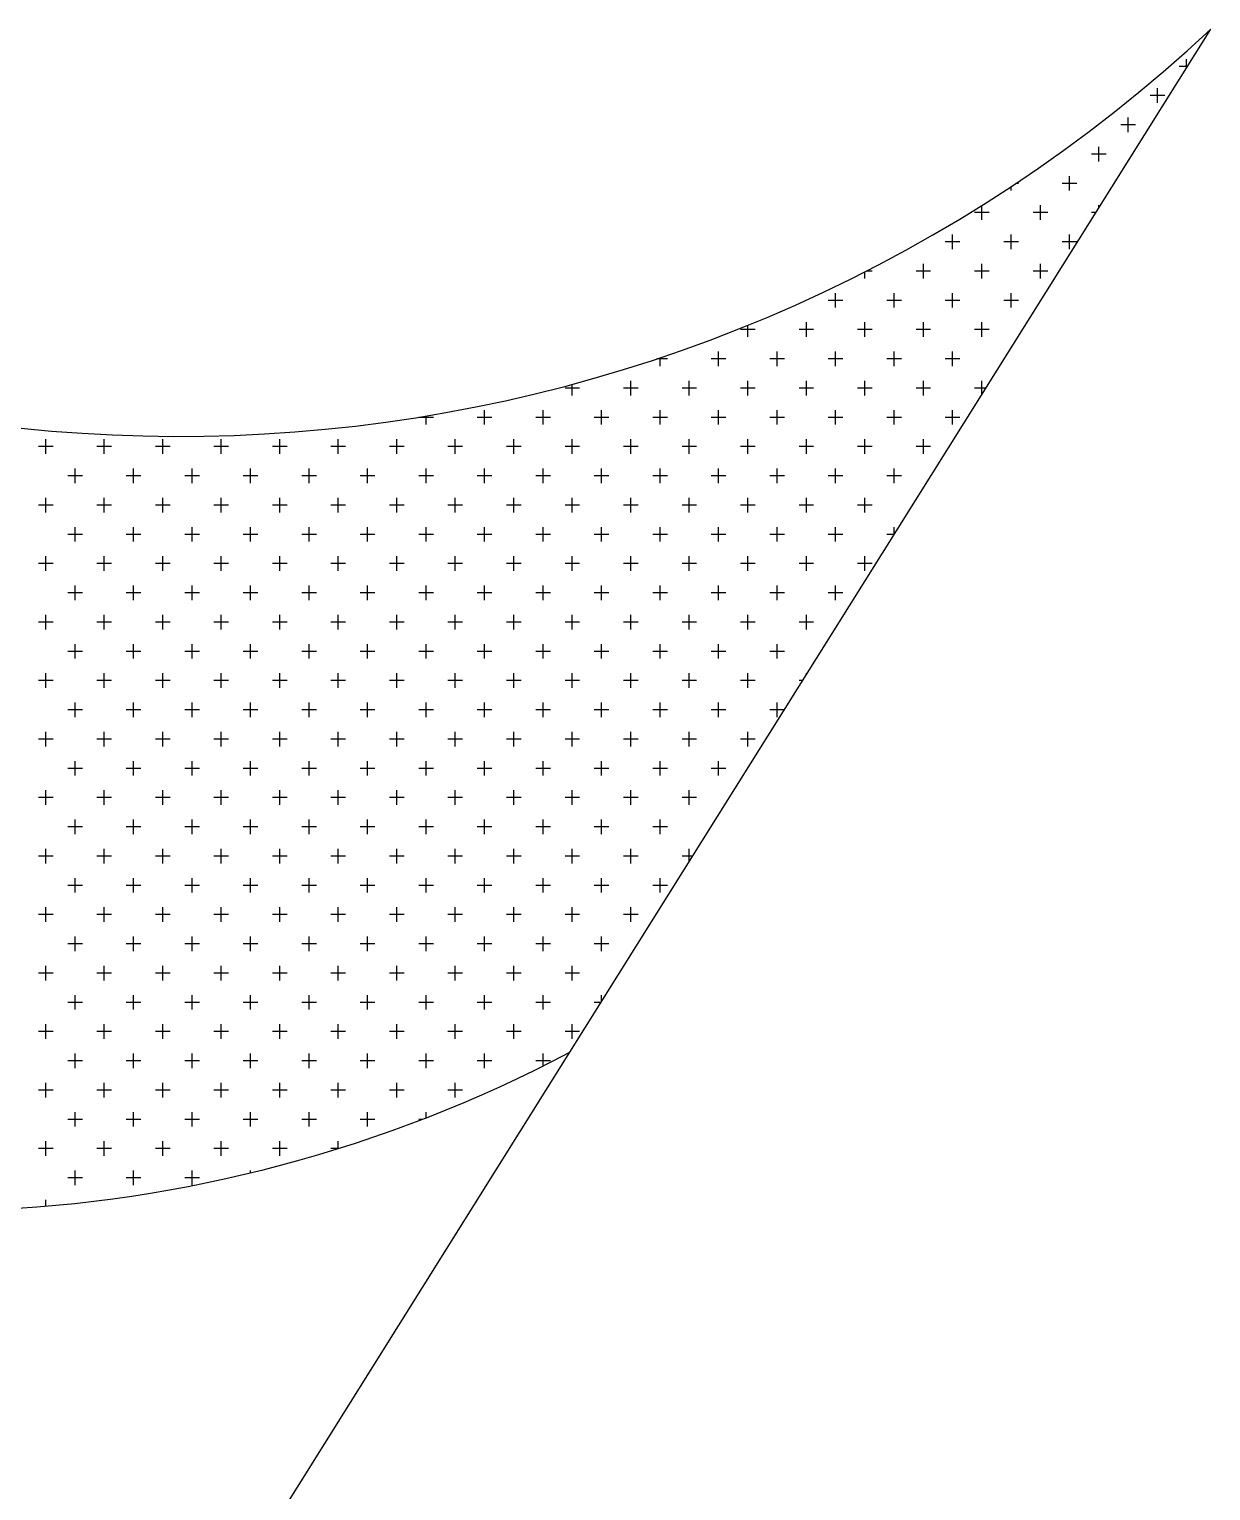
# Model space of a CAD drawing. Header units: millimetres. Extents: x 15433 to 243506, y 235846 to 321695.
# Drawn here: x 135572 to 137592, y 242737 to 245235 of the extents above; entities that cross this region are included whole.
import ezdxf

# ---------------------------------------------------------------- set-up
doc = ezdxf.new("R2010")
doc.units = ezdxf.units.MM

# ---------------------------------------------------------------- blocks, each defined once
blk = doc.blocks.new('A$C5C8F31CE')
for p, q in [((5165.3, 3247.9), (6260.9, 4996.7)), ((4250.6, 1787.9), (5165.3, 3247.9))]:
    blk.add_line(p, q)
at = {"color": 0}
for p, q in [((6221.1, 4933.2), (6207.1, 4933.2)), ((6219.6, 4930.7), (6219.6, 4945.7)), ((6182.1, 4883.2), (6157.1, 4883.2)), ((6169.6, 4870.7), (6169.6, 4895.7)), ((6132.1, 4833.2), (6107.1, 4833.2)), ((6119.6, 4820.7), (6119.6, 4845.7)), ((6082.1, 4783.2), (6057.1, 4783.2)), ((6069.6, 4770.7), (6069.6, 4795.7)), ((5919.6, 4720.7), (5919.6, 4727.6)), ((5932.1, 4733.2), (5927.9, 4733.2)), ((6032.1, 4733.2), (6007.1, 4733.2)), ((6019.6, 4720.7), (6019.6, 4745.7)), ((5882.1, 4683.2), (5857.1, 4683.2)), ((5869.6, 4670.7), (5869.6, 4695.4)), ((5982.1, 4683.2), (5957.1, 4683.2)), ((5969.6, 4670.7), (5969.6, 4695.7)), ((6064.4, 4683.2), (6057.1, 4683.2)), ((6069.6, 4691.3), (6069.6, 4695.7)), ((5832.1, 4633.2), (5807.1, 4633.2)), ((5819.6, 4620.7), (5819.6, 4645.7)), ((5932.1, 4633.2), (5907.1, 4633.2)), ((5919.6, 4620.7), (5919.6, 4645.7)), ((6032.1, 4633.2), (6007.1, 4633.2)), ((6019.6, 4620.7), (6019.6, 4645.7)), ((5669.6, 4570.7), (5669.6, 4582)), ((5682.1, 4583.2), (5671.7, 4583.2)), ((5782.1, 4583.2), (5757.1, 4583.2)), ((5769.6, 4570.7), (5769.6, 4595.7)), ((5882.1, 4583.2), (5857.1, 4583.2)), ((5869.6, 4570.7), (5869.6, 4595.7)), ((5982.1, 4583.2), (5957.1, 4583.2)), ((5969.6, 4570.7), (5969.6, 4595.7)), ((5632.1, 4533.2), (5607.1, 4533.2)), ((5619.6, 4520.7), (5619.6, 4545.7)), ((5732.1, 4533.2), (5707.1, 4533.2)), ((5719.6, 4520.7), (5719.6, 4545.7)), ((5832.1, 4533.2), (5807.1, 4533.2)), ((5819.6, 4520.7), (5819.6, 4545.7)), ((5932.1, 4533.2), (5907.1, 4533.2)), ((5919.6, 4520.7), (5919.6, 4545.7)), ((5482.1, 4483.2), (5457.1, 4483.2)), ((5469.6, 4470.7), (5469.6, 4490.7)), ((5582.1, 4483.2), (5557.1, 4483.2)), ((5569.6, 4470.7), (5569.6, 4495.7)), ((5682.1, 4483.2), (5657.1, 4483.2)), ((5669.6, 4470.7), (5669.6, 4495.7)), ((5782.1, 4483.2), (5757.1, 4483.2)), ((5769.6, 4470.7), (5769.6, 4495.7)), ((5882.1, 4483.2), (5857.1, 4483.2)), ((5869.6, 4470.7), (5869.6, 4495.7)), ((5332.1, 4433.2), (5313.9, 4433.2)), ((5319.6, 4420.7), (5319.6, 4435)), ((5432.1, 4433.2), (5407.1, 4433.2)), ((5419.6, 4420.7), (5419.6, 4445.7)), ((5532.1, 4433.2), (5507.1, 4433.2)), ((5519.6, 4420.7), (5519.6, 4445.7)), ((5632.1, 4433.2), (5607.1, 4433.2)), ((5619.6, 4420.7), (5619.6, 4445.7)), ((5732.1, 4433.2), (5707.1, 4433.2)), ((5719.6, 4420.7), (5719.6, 4445.7)), ((5832.1, 4433.2), (5807.1, 4433.2)), ((5819.6, 4420.7), (5819.6, 4445.7)), ((5907.8, 4433.2), (5907.1, 4433.2)), ((5182.1, 4383.2), (5157.1, 4383.2)), ((5169.6, 4370.7), (5169.6, 4389.7)), ((5282.1, 4383.2), (5257.1, 4383.2)), ((5269.6, 4370.7), (5269.6, 4395.7)), ((5382.1, 4383.2), (5357.1, 4383.2)), ((5369.6, 4370.7), (5369.6, 4395.7)), ((5482.1, 4383.2), (5457.1, 4383.2)), ((5469.6, 4370.7), (5469.6, 4395.7)), ((5582.1, 4383.2), (5557.1, 4383.2)), ((5569.6, 4370.7), (5569.6, 4395.7)), ((5682.1, 4383.2), (5657.1, 4383.2)), ((5669.6, 4370.7), (5669.6, 4395.7)), ((5782.1, 4383.2), (5757.1, 4383.2)), ((5769.6, 4370.7), (5769.6, 4395.7)), ((5876.5, 4383.2), (5857.1, 4383.2)), ((5869.6, 4372.1), (5869.6, 4395.7)), ((4932.1, 4333.2), (4907.1, 4333.2)), ((4919.6, 4320.7), (4919.6, 4335.4)), ((5032.1, 4333.2), (5007.1, 4333.2)), ((5019.6, 4320.7), (5019.6, 4345.7)), ((5132.1, 4333.2), (5107.1, 4333.2)), ((5119.6, 4320.7), (5119.6, 4345.7)), ((5232.1, 4333.2), (5207.1, 4333.2)), ((5219.6, 4320.7), (5219.6, 4345.7)), ((5332.1, 4333.2), (5307.1, 4333.2)), ((5319.6, 4320.7), (5319.6, 4345.7)), ((5432.1, 4333.2), (5407.1, 4333.2)), ((5419.6, 4320.7), (5419.6, 4345.7)), ((5532.1, 4333.2), (5507.1, 4333.2)), ((5519.6, 4320.7), (5519.6, 4345.7)), ((5632.1, 4333.2), (5607.1, 4333.2)), ((5619.6, 4320.7), (5619.6, 4345.7)), ((5732.1, 4333.2), (5707.1, 4333.2)), ((5719.6, 4320.7), (5719.6, 4345.7)), ((5832.1, 4333.2), (5807.1, 4333.2)), ((5819.6, 4320.7), (5819.6, 4345.7)), ((4819.6, 4320.7), (4819.6, 4320.9)), ((4282.1, 4283.2), (4257.1, 4283.2)), ((4269.6, 4270.7), (4269.6, 4295.7)), ((4382.1, 4283.2), (4357.1, 4283.2)), ((4369.6, 4270.7), (4369.6, 4295.7)), ((4482.1, 4283.2), (4457.1, 4283.2)), ((4469.6, 4270.7), (4469.6, 4295.7)), ((4582.1, 4283.2), (4557.1, 4283.2)), ((4569.6, 4270.7), (4569.6, 4295.7)), ((4682.1, 4283.2), (4657.1, 4283.2)), ((4669.6, 4270.7), (4669.6, 4295.7)), ((4782.1, 4283.2), (4757.1, 4283.2)), ((4769.6, 4270.7), (4769.6, 4295.7)), ((4882.1, 4283.2), (4857.1, 4283.2)), ((4869.6, 4270.7), (4869.6, 4295.7)), ((4982.1, 4283.2), (4957.1, 4283.2)), ((4969.6, 4270.7), (4969.6, 4295.7)), ((5082.1, 4283.2), (5057.1, 4283.2)), ((5069.6, 4270.7), (5069.6, 4295.7)), ((5182.1, 4283.2), (5157.1, 4283.2)), ((5169.6, 4270.7), (5169.6, 4295.7)), ((5282.1, 4283.2), (5257.1, 4283.2)), ((5269.6, 4270.7), (5269.6, 4295.7)), ((5382.1, 4283.2), (5357.1, 4283.2)), ((5369.6, 4270.7), (5369.6, 4295.7)), ((5482.1, 4283.2), (5457.1, 4283.2)), ((5469.6, 4270.7), (5469.6, 4295.7)), ((5582.1, 4283.2), (5557.1, 4283.2)), ((5569.6, 4270.7), (5569.6, 4295.7)), ((5682.1, 4283.2), (5657.1, 4283.2)), ((5669.6, 4270.7), (5669.6, 4295.7)), ((5782.1, 4283.2), (5757.1, 4283.2)), ((5769.6, 4270.7), (5769.6, 4295.7)), ((4332.1, 4233.2), (4307.1, 4233.2)), ((4319.6, 4220.7), (4319.6, 4245.7)), ((4432.1, 4233.2), (4407.1, 4233.2)), ((4419.6, 4220.7), (4419.6, 4245.7)), ((4532.1, 4233.2), (4507.1, 4233.2)), ((4519.6, 4220.7), (4519.6, 4245.7)), ((4632.1, 4233.2), (4607.1, 4233.2)), ((4619.6, 4220.7), (4619.6, 4245.7)), ((4732.1, 4233.2), (4707.1, 4233.2)), ((4719.6, 4220.7), (4719.6, 4245.7)), ((4832.1, 4233.2), (4807.1, 4233.2)), ((4819.6, 4220.7), (4819.6, 4245.7)), ((4932.1, 4233.2), (4907.1, 4233.2)), ((4919.6, 4220.7), (4919.6, 4245.7)), ((5032.1, 4233.2), (5007.1, 4233.2)), ((5019.6, 4220.7), (5019.6, 4245.7)), ((5132.1, 4233.2), (5107.1, 4233.2)), ((5119.6, 4220.7), (5119.6, 4245.7)), ((5232.1, 4233.2), (5207.1, 4233.2)), ((5219.6, 4220.7), (5219.6, 4245.7)), ((5332.1, 4233.2), (5307.1, 4233.2)), ((5319.6, 4220.7), (5319.6, 4245.7)), ((5432.1, 4233.2), (5407.1, 4233.2)), ((5419.6, 4220.7), (5419.6, 4245.7)), ((5532.1, 4233.2), (5507.1, 4233.2)), ((5519.6, 4220.7), (5519.6, 4245.7)), ((5632.1, 4233.2), (5607.1, 4233.2)), ((5619.6, 4220.7), (5619.6, 4245.7)), ((5732.1, 4233.2), (5707.1, 4233.2)), ((5719.6, 4220.7), (5719.6, 4245.7)), ((4282.1, 4183.2), (4257.1, 4183.2)), ((4269.6, 4170.7), (4269.6, 4195.7)), ((4382.1, 4183.2), (4357.1, 4183.2)), ((4369.6, 4170.7), (4369.6, 4195.7)), ((4482.1, 4183.2), (4457.1, 4183.2)), ((4469.6, 4170.7), (4469.6, 4195.7)), ((4582.1, 4183.2), (4557.1, 4183.2)), ((4569.6, 4170.7), (4569.6, 4195.7)), ((4682.1, 4183.2), (4657.1, 4183.2)), ((4669.6, 4170.7), (4669.6, 4195.7)), ((4782.1, 4183.2), (4757.1, 4183.2)), ((4769.6, 4170.7), (4769.6, 4195.7)), ((4882.1, 4183.2), (4857.1, 4183.2)), ((4869.6, 4170.7), (4869.6, 4195.7)), ((4982.1, 4183.2), (4957.1, 4183.2)), ((4969.6, 4170.7), (4969.6, 4195.7)), ((5082.1, 4183.2), (5057.1, 4183.2)), ((5069.6, 4170.7), (5069.6, 4195.7)), ((5182.1, 4183.2), (5157.1, 4183.2)), ((5169.6, 4170.7), (5169.6, 4195.7)), ((5282.1, 4183.2), (5257.1, 4183.2)), ((5269.6, 4170.7), (5269.6, 4195.7)), ((5382.1, 4183.2), (5357.1, 4183.2)), ((5369.6, 4170.7), (5369.6, 4195.7)), ((5482.1, 4183.2), (5457.1, 4183.2)), ((5469.6, 4170.7), (5469.6, 4195.7)), ((5582.1, 4183.2), (5557.1, 4183.2)), ((5569.6, 4170.7), (5569.6, 4195.7)), ((5682.1, 4183.2), (5657.1, 4183.2)), ((5669.6, 4170.7), (5669.6, 4195.7)), ((4332.1, 4133.2), (4307.1, 4133.2)), ((4319.6, 4120.7), (4319.6, 4145.7)), ((4432.1, 4133.2), (4407.1, 4133.2)), ((4419.6, 4120.7), (4419.6, 4145.7)), ((4532.1, 4133.2), (4507.1, 4133.2)), ((4519.6, 4120.7), (4519.6, 4145.7)), ((4632.1, 4133.2), (4607.1, 4133.2)), ((4619.6, 4120.7), (4619.6, 4145.7)), ((4732.1, 4133.2), (4707.1, 4133.2)), ((4719.6, 4120.7), (4719.6, 4145.7)), ((4832.1, 4133.2), (4807.1, 4133.2)), ((4819.6, 4120.7), (4819.6, 4145.7)), ((4932.1, 4133.2), (4907.1, 4133.2)), ((4919.6, 4120.7), (4919.6, 4145.7)), ((5032.1, 4133.2), (5007.1, 4133.2)), ((5019.6, 4120.7), (5019.6, 4145.7)), ((5132.1, 4133.2), (5107.1, 4133.2)), ((5119.6, 4120.7), (5119.6, 4145.7)), ((5232.1, 4133.2), (5207.1, 4133.2)), ((5219.6, 4120.7), (5219.6, 4145.7)), ((5332.1, 4133.2), (5307.1, 4133.2)), ((5319.6, 4120.7), (5319.6, 4145.7)), ((5432.1, 4133.2), (5407.1, 4133.2)), ((5419.6, 4120.7), (5419.6, 4145.7)), ((5532.1, 4133.2), (5507.1, 4133.2)), ((5519.6, 4120.7), (5519.6, 4145.7)), ((5632.1, 4133.2), (5607.1, 4133.2)), ((5619.6, 4120.7), (5619.6, 4145.7)), ((5719.9, 4133.2), (5707.1, 4133.2)), ((5719.6, 4132.7), (5719.6, 4145.7)), ((4282.1, 4083.2), (4257.1, 4083.2)), ((4269.6, 4070.7), (4269.6, 4095.7)), ((4382.1, 4083.2), (4357.1, 4083.2)), ((4369.6, 4070.7), (4369.6, 4095.7)), ((4482.1, 4083.2), (4457.1, 4083.2)), ((4469.6, 4070.7), (4469.6, 4095.7)), ((4582.1, 4083.2), (4557.1, 4083.2)), ((4569.6, 4070.7), (4569.6, 4095.7)), ((4682.1, 4083.2), (4657.1, 4083.2)), ((4669.6, 4070.7), (4669.6, 4095.7)), ((4782.1, 4083.2), (4757.1, 4083.2)), ((4769.6, 4070.7), (4769.6, 4095.7)), ((4882.1, 4083.2), (4857.1, 4083.2)), ((4869.6, 4070.7), (4869.6, 4095.7)), ((4982.1, 4083.2), (4957.1, 4083.2)), ((4969.6, 4070.7), (4969.6, 4095.7)), ((5082.1, 4083.2), (5057.1, 4083.2)), ((5069.6, 4070.7), (5069.6, 4095.7)), ((5182.1, 4083.2), (5157.1, 4083.2)), ((5169.6, 4070.7), (5169.6, 4095.7)), ((5282.1, 4083.2), (5257.1, 4083.2)), ((5269.6, 4070.7), (5269.6, 4095.7)), ((5382.1, 4083.2), (5357.1, 4083.2)), ((5369.6, 4070.7), (5369.6, 4095.7)), ((5482.1, 4083.2), (5457.1, 4083.2)), ((5469.6, 4070.7), (5469.6, 4095.7)), ((5582.1, 4083.2), (5557.1, 4083.2)), ((5569.6, 4070.7), (5569.6, 4095.7)), ((5682.1, 4083.2), (5657.1, 4083.2)), ((5669.6, 4070.7), (5669.6, 4095.7)), ((4332.1, 4033.2), (4307.1, 4033.2)), ((4319.6, 4020.7), (4319.6, 4045.7)), ((4432.1, 4033.2), (4407.1, 4033.2)), ((4419.6, 4020.7), (4419.6, 4045.7)), ((4532.1, 4033.2), (4507.1, 4033.2)), ((4519.6, 4020.7), (4519.6, 4045.7)), ((4632.1, 4033.2), (4607.1, 4033.2)), ((4619.6, 4020.7), (4619.6, 4045.7)), ((4732.1, 4033.2), (4707.1, 4033.2)), ((4719.6, 4020.7), (4719.6, 4045.7)), ((4832.1, 4033.2), (4807.1, 4033.2)), ((4819.6, 4020.7), (4819.6, 4045.7)), ((4932.1, 4033.2), (4907.1, 4033.2)), ((4919.6, 4020.7), (4919.6, 4045.7)), ((5032.1, 4033.2), (5007.1, 4033.2)), ((5019.6, 4020.7), (5019.6, 4045.7)), ((5132.1, 4033.2), (5107.1, 4033.2)), ((5119.6, 4020.7), (5119.6, 4045.7)), ((5232.1, 4033.2), (5207.1, 4033.2)), ((5219.6, 4020.7), (5219.6, 4045.7)), ((5332.1, 4033.2), (5307.1, 4033.2)), ((5319.6, 4020.7), (5319.6, 4045.7)), ((5432.1, 4033.2), (5407.1, 4033.2)), ((5419.6, 4020.7), (5419.6, 4045.7)), ((5532.1, 4033.2), (5507.1, 4033.2)), ((5519.6, 4020.7), (5519.6, 4045.7)), ((5632.1, 4033.2), (5607.1, 4033.2)), ((5619.6, 4020.7), (5619.6, 4045.7)), ((4282.1, 3983.2), (4257.1, 3983.2)), ((4269.6, 3970.7), (4269.6, 3995.7)), ((4382.1, 3983.2), (4357.1, 3983.2)), ((4369.6, 3970.7), (4369.6, 3995.7)), ((4482.1, 3983.2), (4457.1, 3983.2)), ((4469.6, 3970.7), (4469.6, 3995.7)), ((4582.1, 3983.2), (4557.1, 3983.2)), ((4569.6, 3970.7), (4569.6, 3995.7)), ((4682.1, 3983.2), (4657.1, 3983.2)), ((4669.6, 3970.7), (4669.6, 3995.7)), ((4782.1, 3983.2), (4757.1, 3983.2)), ((4769.6, 3970.7), (4769.6, 3995.7)), ((4882.1, 3983.2), (4857.1, 3983.2)), ((4869.6, 3970.7), (4869.6, 3995.7)), ((4982.1, 3983.2), (4957.1, 3983.2)), ((4969.6, 3970.7), (4969.6, 3995.7)), ((5082.1, 3983.2), (5057.1, 3983.2)), ((5069.6, 3970.7), (5069.6, 3995.7)), ((5182.1, 3983.2), (5157.1, 3983.2)), ((5169.6, 3970.7), (5169.6, 3995.7)), ((5282.1, 3983.2), (5257.1, 3983.2)), ((5269.6, 3970.7), (5269.6, 3995.7)), ((5382.1, 3983.2), (5357.1, 3983.2)), ((5369.6, 3970.7), (5369.6, 3995.7)), ((5482.1, 3983.2), (5457.1, 3983.2)), ((5469.6, 3970.7), (5469.6, 3995.7)), ((5582.1, 3983.2), (5557.1, 3983.2)), ((5569.6, 3970.7), (5569.6, 3995.7)), ((4332.1, 3933.2), (4307.1, 3933.2)), ((4319.6, 3920.7), (4319.6, 3945.7)), ((4432.1, 3933.2), (4407.1, 3933.2)), ((4419.6, 3920.7), (4419.6, 3945.7)), ((4532.1, 3933.2), (4507.1, 3933.2)), ((4519.6, 3920.7), (4519.6, 3945.7)), ((4632.1, 3933.2), (4607.1, 3933.2)), ((4619.6, 3920.7), (4619.6, 3945.7)), ((4732.1, 3933.2), (4707.1, 3933.2)), ((4719.6, 3920.7), (4719.6, 3945.7)), ((4832.1, 3933.2), (4807.1, 3933.2)), ((4819.6, 3920.7), (4819.6, 3945.7)), ((4932.1, 3933.2), (4907.1, 3933.2)), ((4919.6, 3920.7), (4919.6, 3945.7)), ((5032.1, 3933.2), (5007.1, 3933.2)), ((5019.6, 3920.7), (5019.6, 3945.7)), ((5132.1, 3933.2), (5107.1, 3933.2)), ((5119.6, 3920.7), (5119.6, 3945.7)), ((5232.1, 3933.2), (5207.1, 3933.2)), ((5219.6, 3920.7), (5219.6, 3945.7)), ((5332.1, 3933.2), (5307.1, 3933.2)), ((5319.6, 3920.7), (5319.6, 3945.7)), ((5432.1, 3933.2), (5407.1, 3933.2)), ((5419.6, 3920.7), (5419.6, 3945.7)), ((5532.1, 3933.2), (5507.1, 3933.2)), ((5519.6, 3920.7), (5519.6, 3945.7)), ((4282.1, 3883.2), (4257.1, 3883.2)), ((4269.6, 3870.7), (4269.6, 3895.7)), ((4382.1, 3883.2), (4357.1, 3883.2)), ((4369.6, 3870.7), (4369.6, 3895.7)), ((4482.1, 3883.2), (4457.1, 3883.2)), ((4469.6, 3870.7), (4469.6, 3895.7)), ((4582.1, 3883.2), (4557.1, 3883.2)), ((4569.6, 3870.7), (4569.6, 3895.7)), ((4682.1, 3883.2), (4657.1, 3883.2)), ((4669.6, 3870.7), (4669.6, 3895.7)), ((4782.1, 3883.2), (4757.1, 3883.2)), ((4769.6, 3870.7), (4769.6, 3895.7)), ((4882.1, 3883.2), (4857.1, 3883.2)), ((4869.6, 3870.7), (4869.6, 3895.7)), ((4982.1, 3883.2), (4957.1, 3883.2)), ((4969.6, 3870.7), (4969.6, 3895.7)), ((5082.1, 3883.2), (5057.1, 3883.2)), ((5069.6, 3870.7), (5069.6, 3895.7)), ((5182.1, 3883.2), (5157.1, 3883.2)), ((5169.6, 3870.7), (5169.6, 3895.7)), ((5282.1, 3883.2), (5257.1, 3883.2)), ((5269.6, 3870.7), (5269.6, 3895.7)), ((5382.1, 3883.2), (5357.1, 3883.2)), ((5369.6, 3870.7), (5369.6, 3895.7)), ((5482.1, 3883.2), (5457.1, 3883.2)), ((5469.6, 3870.7), (5469.6, 3895.7)), ((5563.2, 3883.2), (5557.1, 3883.2)), ((5569.6, 3893.2), (5569.6, 3895.7)), ((4332.1, 3833.2), (4307.1, 3833.2)), ((4319.6, 3820.7), (4319.6, 3845.7)), ((4432.1, 3833.2), (4407.1, 3833.2)), ((4419.6, 3820.7), (4419.6, 3845.7)), ((4532.1, 3833.2), (4507.1, 3833.2)), ((4519.6, 3820.7), (4519.6, 3845.7)), ((4632.1, 3833.2), (4607.1, 3833.2)), ((4619.6, 3820.7), (4619.6, 3845.7)), ((4732.1, 3833.2), (4707.1, 3833.2)), ((4719.6, 3820.7), (4719.6, 3845.7)), ((4832.1, 3833.2), (4807.1, 3833.2)), ((4819.6, 3820.7), (4819.6, 3845.7)), ((4932.1, 3833.2), (4907.1, 3833.2)), ((4919.6, 3820.7), (4919.6, 3845.7)), ((5032.1, 3833.2), (5007.1, 3833.2)), ((5019.6, 3820.7), (5019.6, 3845.7)), ((5132.1, 3833.2), (5107.1, 3833.2)), ((5119.6, 3820.7), (5119.6, 3845.7)), ((5232.1, 3833.2), (5207.1, 3833.2)), ((5219.6, 3820.7), (5219.6, 3845.7)), ((5332.1, 3833.2), (5307.1, 3833.2)), ((5319.6, 3820.7), (5319.6, 3845.7)), ((5432.1, 3833.2), (5407.1, 3833.2)), ((5419.6, 3820.7), (5419.6, 3845.7)), ((5531.9, 3833.2), (5507.1, 3833.2)), ((5519.6, 3820.7), (5519.6, 3845.7)), ((4282.1, 3783.2), (4257.1, 3783.2)), ((4269.6, 3770.7), (4269.6, 3795.7)), ((4382.1, 3783.2), (4357.1, 3783.2)), ((4369.6, 3770.7), (4369.6, 3795.7)), ((4482.1, 3783.2), (4457.1, 3783.2)), ((4469.6, 3770.7), (4469.6, 3795.7)), ((4582.1, 3783.2), (4557.1, 3783.2)), ((4569.6, 3770.7), (4569.6, 3795.7)), ((4682.1, 3783.2), (4657.1, 3783.2)), ((4669.6, 3770.7), (4669.6, 3795.7)), ((4782.1, 3783.2), (4757.1, 3783.2)), ((4769.6, 3770.7), (4769.6, 3795.7)), ((4882.1, 3783.2), (4857.1, 3783.2)), ((4869.6, 3770.7), (4869.6, 3795.7)), ((4982.1, 3783.2), (4957.1, 3783.2)), ((4969.6, 3770.7), (4969.6, 3795.7)), ((5082.1, 3783.2), (5057.1, 3783.2)), ((5069.6, 3770.7), (5069.6, 3795.7)), ((5182.1, 3783.2), (5157.1, 3783.2)), ((5169.6, 3770.7), (5169.6, 3795.7)), ((5282.1, 3783.2), (5257.1, 3783.2)), ((5269.6, 3770.7), (5269.6, 3795.7)), ((5382.1, 3783.2), (5357.1, 3783.2)), ((5369.6, 3770.7), (5369.6, 3795.7)), ((5482.1, 3783.2), (5457.1, 3783.2)), ((5469.6, 3770.7), (5469.6, 3795.7)), ((4332.1, 3733.2), (4307.1, 3733.2)), ((4319.6, 3720.7), (4319.6, 3745.7)), ((4432.1, 3733.2), (4407.1, 3733.2)), ((4419.6, 3720.7), (4419.6, 3745.7)), ((4532.1, 3733.2), (4507.1, 3733.2)), ((4519.6, 3720.7), (4519.6, 3745.7)), ((4632.1, 3733.2), (4607.1, 3733.2)), ((4619.6, 3720.7), (4619.6, 3745.7)), ((4732.1, 3733.2), (4707.1, 3733.2)), ((4719.6, 3720.7), (4719.6, 3745.7)), ((4832.1, 3733.2), (4807.1, 3733.2)), ((4819.6, 3720.7), (4819.6, 3745.7)), ((4932.1, 3733.2), (4907.1, 3733.2)), ((4919.6, 3720.7), (4919.6, 3745.7)), ((5032.1, 3733.2), (5007.1, 3733.2)), ((5019.6, 3720.7), (5019.6, 3745.7)), ((5132.1, 3733.2), (5107.1, 3733.2)), ((5119.6, 3720.7), (5119.6, 3745.7)), ((5232.1, 3733.2), (5207.1, 3733.2)), ((5219.6, 3720.7), (5219.6, 3745.7)), ((5332.1, 3733.2), (5307.1, 3733.2)), ((5319.6, 3720.7), (5319.6, 3745.7)), ((5432.1, 3733.2), (5407.1, 3733.2)), ((5419.6, 3720.7), (5419.6, 3745.7)), ((4282.1, 3683.2), (4257.1, 3683.2)), ((4269.6, 3670.7), (4269.6, 3695.7)), ((4382.1, 3683.2), (4357.1, 3683.2)), ((4369.6, 3670.7), (4369.6, 3695.7)), ((4482.1, 3683.2), (4457.1, 3683.2)), ((4469.6, 3670.7), (4469.6, 3695.7)), ((4582.1, 3683.2), (4557.1, 3683.2)), ((4569.6, 3670.7), (4569.6, 3695.7)), ((4682.1, 3683.2), (4657.1, 3683.2)), ((4669.6, 3670.7), (4669.6, 3695.7)), ((4782.1, 3683.2), (4757.1, 3683.2)), ((4769.6, 3670.7), (4769.6, 3695.7)), ((4882.1, 3683.2), (4857.1, 3683.2)), ((4869.6, 3670.7), (4869.6, 3695.7)), ((4982.1, 3683.2), (4957.1, 3683.2)), ((4969.6, 3670.7), (4969.6, 3695.7)), ((5082.1, 3683.2), (5057.1, 3683.2)), ((5069.6, 3670.7), (5069.6, 3695.7)), ((5182.1, 3683.2), (5157.1, 3683.2)), ((5169.6, 3670.7), (5169.6, 3695.7)), ((5282.1, 3683.2), (5257.1, 3683.2)), ((5269.6, 3670.7), (5269.6, 3695.7)), ((5382.1, 3683.2), (5357.1, 3683.2)), ((5369.6, 3670.7), (5369.6, 3695.7)), ((4332.1, 3633.2), (4307.1, 3633.2)), ((4319.6, 3620.7), (4319.6, 3645.7)), ((4432.1, 3633.2), (4407.1, 3633.2)), ((4419.6, 3620.7), (4419.6, 3645.7)), ((4532.1, 3633.2), (4507.1, 3633.2)), ((4519.6, 3620.7), (4519.6, 3645.7)), ((4632.1, 3633.2), (4607.1, 3633.2)), ((4619.6, 3620.7), (4619.6, 3645.7)), ((4732.1, 3633.2), (4707.1, 3633.2)), ((4719.6, 3620.7), (4719.6, 3645.7)), ((4832.1, 3633.2), (4807.1, 3633.2)), ((4819.6, 3620.7), (4819.6, 3645.7)), ((4932.1, 3633.2), (4907.1, 3633.2)), ((4919.6, 3620.7), (4919.6, 3645.7)), ((5032.1, 3633.2), (5007.1, 3633.2)), ((5019.6, 3620.7), (5019.6, 3645.7)), ((5132.1, 3633.2), (5107.1, 3633.2)), ((5119.6, 3620.7), (5119.6, 3645.7)), ((5232.1, 3633.2), (5207.1, 3633.2)), ((5219.6, 3620.7), (5219.6, 3645.7)), ((5332.1, 3633.2), (5307.1, 3633.2)), ((5319.6, 3620.7), (5319.6, 3645.7)), ((4282.1, 3583.2), (4257.1, 3583.2)), ((4269.6, 3570.7), (4269.6, 3595.7)), ((4382.1, 3583.2), (4357.1, 3583.2)), ((4369.6, 3570.7), (4369.6, 3595.7)), ((4482.1, 3583.2), (4457.1, 3583.2)), ((4469.6, 3570.7), (4469.6, 3595.7)), ((4582.1, 3583.2), (4557.1, 3583.2)), ((4569.6, 3570.7), (4569.6, 3595.7)), ((4682.1, 3583.2), (4657.1, 3583.2)), ((4669.6, 3570.7), (4669.6, 3595.7)), ((4782.1, 3583.2), (4757.1, 3583.2)), ((4769.6, 3570.7), (4769.6, 3595.7)), ((4882.1, 3583.2), (4857.1, 3583.2)), ((4869.6, 3570.7), (4869.6, 3595.7)), ((4982.1, 3583.2), (4957.1, 3583.2)), ((4969.6, 3570.7), (4969.6, 3595.7)), ((5082.1, 3583.2), (5057.1, 3583.2)), ((5069.6, 3570.7), (5069.6, 3595.7)), ((5182.1, 3583.2), (5157.1, 3583.2)), ((5169.6, 3570.7), (5169.6, 3595.7)), ((5282.1, 3583.2), (5257.1, 3583.2)), ((5269.6, 3570.7), (5269.6, 3595.7)), ((5375.3, 3583.2), (5357.1, 3583.2)), ((5369.6, 3574), (5369.6, 3595.7)), ((4332.1, 3533.2), (4307.1, 3533.2)), ((4319.6, 3520.7), (4319.6, 3545.7)), ((4432.1, 3533.2), (4407.1, 3533.2)), ((4419.6, 3520.7), (4419.6, 3545.7)), ((4532.1, 3533.2), (4507.1, 3533.2)), ((4519.6, 3520.7), (4519.6, 3545.7)), ((4632.1, 3533.2), (4607.1, 3533.2)), ((4619.6, 3520.7), (4619.6, 3545.7)), ((4732.1, 3533.2), (4707.1, 3533.2)), ((4719.6, 3520.7), (4719.6, 3545.7)), ((4832.1, 3533.2), (4807.1, 3533.2)), ((4819.6, 3520.7), (4819.6, 3545.7)), ((4932.1, 3533.2), (4907.1, 3533.2)), ((4919.6, 3520.7), (4919.6, 3545.7)), ((5032.1, 3533.2), (5007.1, 3533.2)), ((5019.6, 3520.7), (5019.6, 3545.7)), ((5132.1, 3533.2), (5107.1, 3533.2)), ((5119.6, 3520.7), (5119.6, 3545.7)), ((5232.1, 3533.2), (5207.1, 3533.2)), ((5219.6, 3520.7), (5219.6, 3545.7)), ((5332.1, 3533.2), (5307.1, 3533.2)), ((5319.6, 3520.7), (5319.6, 3545.7)), ((4282.1, 3483.2), (4257.1, 3483.2)), ((4269.6, 3470.7), (4269.6, 3495.7)), ((4382.1, 3483.2), (4357.1, 3483.2)), ((4369.6, 3470.7), (4369.6, 3495.7)), ((4482.1, 3483.2), (4457.1, 3483.2)), ((4469.6, 3470.7), (4469.6, 3495.7)), ((4582.1, 3483.2), (4557.1, 3483.2)), ((4569.6, 3470.7), (4569.6, 3495.7)), ((4682.1, 3483.2), (4657.1, 3483.2)), ((4669.6, 3470.7), (4669.6, 3495.7)), ((4782.1, 3483.2), (4757.1, 3483.2)), ((4769.6, 3470.7), (4769.6, 3495.7)), ((4882.1, 3483.2), (4857.1, 3483.2)), ((4869.6, 3470.7), (4869.6, 3495.7)), ((4982.1, 3483.2), (4957.1, 3483.2)), ((4969.6, 3470.7), (4969.6, 3495.7)), ((5082.1, 3483.2), (5057.1, 3483.2)), ((5069.6, 3470.7), (5069.6, 3495.7)), ((5182.1, 3483.2), (5157.1, 3483.2)), ((5169.6, 3470.7), (5169.6, 3495.7)), ((5282.1, 3483.2), (5257.1, 3483.2)), ((5269.6, 3470.7), (5269.6, 3495.7)), ((4332.1, 3433.2), (4307.1, 3433.2)), ((4319.6, 3420.7), (4319.6, 3445.7)), ((4432.1, 3433.2), (4407.1, 3433.2)), ((4419.6, 3420.7), (4419.6, 3445.7)), ((4532.1, 3433.2), (4507.1, 3433.2)), ((4519.6, 3420.7), (4519.6, 3445.7)), ((4632.1, 3433.2), (4607.1, 3433.2)), ((4619.6, 3420.7), (4619.6, 3445.7)), ((4732.1, 3433.2), (4707.1, 3433.2)), ((4719.6, 3420.7), (4719.6, 3445.7)), ((4832.1, 3433.2), (4807.1, 3433.2)), ((4819.6, 3420.7), (4819.6, 3445.7)), ((4932.1, 3433.2), (4907.1, 3433.2)), ((4919.6, 3420.7), (4919.6, 3445.7)), ((5032.1, 3433.2), (5007.1, 3433.2)), ((5019.6, 3420.7), (5019.6, 3445.7)), ((5132.1, 3433.2), (5107.1, 3433.2)), ((5119.6, 3420.7), (5119.6, 3445.7)), ((5232.1, 3433.2), (5207.1, 3433.2)), ((5219.6, 3420.7), (5219.6, 3445.7)), ((4282.1, 3383.2), (4257.1, 3383.2)), ((4269.6, 3370.7), (4269.6, 3395.7)), ((4382.1, 3383.2), (4357.1, 3383.2)), ((4369.6, 3370.7), (4369.6, 3395.7)), ((4482.1, 3383.2), (4457.1, 3383.2)), ((4469.6, 3370.7), (4469.6, 3395.7)), ((4582.1, 3383.2), (4557.1, 3383.2)), ((4569.6, 3370.7), (4569.6, 3395.7)), ((4682.1, 3383.2), (4657.1, 3383.2)), ((4669.6, 3370.7), (4669.6, 3395.7)), ((4782.1, 3383.2), (4757.1, 3383.2)), ((4769.6, 3370.7), (4769.6, 3395.7)), ((4882.1, 3383.2), (4857.1, 3383.2)), ((4869.6, 3370.7), (4869.6, 3395.7)), ((4982.1, 3383.2), (4957.1, 3383.2)), ((4969.6, 3370.7), (4969.6, 3395.7)), ((5082.1, 3383.2), (5057.1, 3383.2)), ((5069.6, 3370.7), (5069.6, 3395.7)), ((5182.1, 3383.2), (5157.1, 3383.2)), ((5169.6, 3370.7), (5169.6, 3395.7)), ((4332.1, 3333.2), (4307.1, 3333.2)), ((4319.6, 3320.7), (4319.6, 3345.7)), ((4432.1, 3333.2), (4407.1, 3333.2)), ((4419.6, 3320.7), (4419.6, 3345.7)), ((4532.1, 3333.2), (4507.1, 3333.2)), ((4519.6, 3320.7), (4519.6, 3345.7)), ((4632.1, 3333.2), (4607.1, 3333.2)), ((4619.6, 3320.7), (4619.6, 3345.7)), ((4732.1, 3333.2), (4707.1, 3333.2)), ((4719.6, 3320.7), (4719.6, 3345.7)), ((4832.1, 3333.2), (4807.1, 3333.2)), ((4819.6, 3320.7), (4819.6, 3345.7)), ((4932.1, 3333.2), (4907.1, 3333.2)), ((4919.6, 3320.7), (4919.6, 3345.7)), ((5032.1, 3333.2), (5007.1, 3333.2)), ((5019.6, 3320.7), (5019.6, 3345.7)), ((5132.1, 3333.2), (5107.1, 3333.2)), ((5119.6, 3320.7), (5119.6, 3345.7)), ((5218.7, 3333.2), (5207.1, 3333.2)), ((5219.6, 3334.6), (5219.6, 3345.7)), ((4282.1, 3283.2), (4257.1, 3283.2)), ((4269.6, 3270.7), (4269.6, 3295.7)), ((4382.1, 3283.2), (4357.1, 3283.2)), ((4369.6, 3270.7), (4369.6, 3295.7)), ((4482.1, 3283.2), (4457.1, 3283.2)), ((4469.6, 3270.7), (4469.6, 3295.7)), ((4582.1, 3283.2), (4557.1, 3283.2)), ((4569.6, 3270.7), (4569.6, 3295.7)), ((4682.1, 3283.2), (4657.1, 3283.2)), ((4669.6, 3270.7), (4669.6, 3295.7)), ((4782.1, 3283.2), (4757.1, 3283.2)), ((4769.6, 3270.7), (4769.6, 3295.7)), ((4882.1, 3283.2), (4857.1, 3283.2)), ((4869.6, 3270.7), (4869.6, 3295.7)), ((4982.1, 3283.2), (4957.1, 3283.2)), ((4969.6, 3270.7), (4969.6, 3295.7)), ((5082.1, 3283.2), (5057.1, 3283.2)), ((5069.6, 3270.7), (5069.6, 3295.7)), ((5182.1, 3283.2), (5157.1, 3283.2)), ((5169.6, 3270.7), (5169.6, 3295.7)), ((4332.1, 3233.2), (4307.1, 3233.2)), ((4319.6, 3220.7), (4319.6, 3245.7)), ((4432.1, 3233.2), (4407.1, 3233.2)), ((4419.6, 3220.7), (4419.6, 3245.7)), ((4532.1, 3233.2), (4507.1, 3233.2)), ((4519.6, 3220.7), (4519.6, 3245.7)), ((4632.1, 3233.2), (4607.1, 3233.2)), ((4619.6, 3220.7), (4619.6, 3245.7)), ((4732.1, 3233.2), (4707.1, 3233.2)), ((4719.6, 3220.7), (4719.6, 3245.7)), ((4832.1, 3233.2), (4807.1, 3233.2)), ((4819.6, 3220.7), (4819.6, 3245.7)), ((4932.1, 3233.2), (4907.1, 3233.2)), ((4919.6, 3220.7), (4919.6, 3245.7)), ((5032.1, 3233.2), (5007.1, 3233.2)), ((5019.6, 3220.7), (5019.6, 3245.7)), ((5132.1, 3233.2), (5107.1, 3233.2)), ((5119.6, 3224.4), (5119.6, 3245.7)), ((4282.1, 3183.2), (4257.1, 3183.2)), ((4269.6, 3170.7), (4269.6, 3195.7)), ((4382.1, 3183.2), (4357.1, 3183.2)), ((4369.6, 3170.7), (4369.6, 3195.7)), ((4482.1, 3183.2), (4457.1, 3183.2)), ((4469.6, 3170.7), (4469.6, 3195.7)), ((4582.1, 3183.2), (4557.1, 3183.2)), ((4569.6, 3170.7), (4569.6, 3195.7)), ((4682.1, 3183.2), (4657.1, 3183.2)), ((4669.6, 3170.7), (4669.6, 3195.7)), ((4782.1, 3183.2), (4757.1, 3183.2)), ((4769.6, 3170.7), (4769.6, 3195.7)), ((4882.1, 3183.2), (4857.1, 3183.2)), ((4869.6, 3170.7), (4869.6, 3195.7)), ((4982.1, 3183.2), (4957.1, 3183.2)), ((4969.6, 3170.7), (4969.6, 3195.7)), ((4332.1, 3133.2), (4307.1, 3133.2)), ((4319.6, 3120.7), (4319.6, 3145.7)), ((4432.1, 3133.2), (4407.1, 3133.2)), ((4419.6, 3120.7), (4419.6, 3145.7)), ((4532.1, 3133.2), (4507.1, 3133.2)), ((4519.6, 3120.7), (4519.6, 3145.7)), ((4632.1, 3133.2), (4607.1, 3133.2)), ((4619.6, 3120.7), (4619.6, 3145.7)), ((4732.1, 3133.2), (4707.1, 3133.2)), ((4719.6, 3120.7), (4719.6, 3145.7)), ((4832.1, 3133.2), (4807.1, 3133.2)), ((4819.6, 3120.7), (4819.6, 3145.7)), ((4912.9, 3133.2), (4907.1, 3133.2)), ((4919.6, 3135.7), (4919.6, 3145.7)), ((4282.1, 3083.2), (4257.1, 3083.2)), ((4269.6, 3070.7), (4269.6, 3095.7)), ((4382.1, 3083.2), (4357.1, 3083.2)), ((4369.6, 3070.7), (4369.6, 3095.7)), ((4482.1, 3083.2), (4457.1, 3083.2)), ((4469.6, 3070.7), (4469.6, 3095.7)), ((4582.1, 3083.2), (4557.1, 3083.2)), ((4569.6, 3070.7), (4569.6, 3095.7)), ((4682.1, 3083.2), (4657.1, 3083.2)), ((4669.6, 3070.7), (4669.6, 3095.7)), ((4769.4, 3083.2), (4757.1, 3083.2)), ((4769.6, 3083.2), (4769.6, 3095.7)), ((4332.1, 3033.2), (4307.1, 3033.2)), ((4319.6, 3020.7), (4319.6, 3045.7)), ((4432.1, 3033.2), (4407.1, 3033.2)), ((4419.6, 3020.7), (4419.6, 3045.7)), ((4532.1, 3033.2), (4507.1, 3033.2)), ((4519.6, 3020.7), (4519.6, 3045.7)), ((4619.6, 3041.7), (4619.6, 3045.7)), ((4269.6, 2984.8), (4269.6, 2995.7)), ((4369.6, 2995.6), (4369.6, 2995.7))]:
    blk.add_line(p, q, dxfattribs=at)
for centre, radius, start, end in [((4497.7, 6882.2), 2581.5, 238.0188, 313.0798), ((4068.7, 5324.7), 2348.5, 246.4505, 297.8336)]:
    blk.add_arc(centre, radius, start, end)

msp = doc.modelspace()

# ---------------------------------------------------------------- block references
msp.add_blockref('A$C5C8F31CE', (131330.9, 240238.7))

doc.saveas('drawing.dxf')
